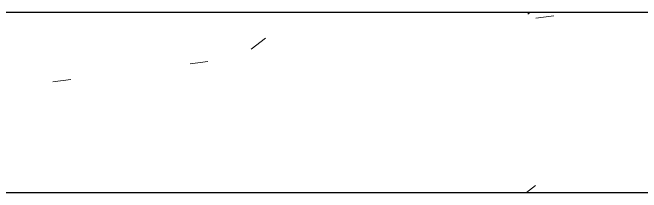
# Model space of a CAD drawing. Header units: millimetres. Extents: x 138979 to 257434, y 2210 to 57479.
# Drawn here: x 243897 to 244597, y 24842 to 25042 of the extents above; entities that cross this region are included whole.
import ezdxf

# ---------------------------------------------------------------- set-up
doc = ezdxf.new("R2010")
doc.units = ezdxf.units.MM
doc.layers.add('WALL-FILL-4', color=254, linetype='Continuous', lineweight=9)
doc.layers.add('WALL-RETCUT-1', color=1, linetype='Continuous', lineweight=25)

# ---------------------------------------------------------------- blocks, each defined once
blk = doc.blocks.new('Type E2')
at = {"layer": 'WALL-FILL-4'}
h = blk.add_hatch(dxfattribs=at)
h.set_pattern_fill('FP_118', color=256, scale=0.9999999999999998, angle=-399.9999999999894, style=0, pattern_type=2)
h.set_pattern_definition([(140.0000000000106, (210845.3344086234, 26719.04048369173), (38.25359748097591, 437.2423356398182), [45.71999999999999, -502.9199999999999]), (85.00000000001054, (210845.3344086234, 26719.04048369173), (-458.5367433592044, -84.58275246487906), [36.57599999999999, -402.3359999999999]), (190.4510000000106, (210848.5227646132, 26755.47774856072), (-420.2802474508454, 352.6619677193107), [38.8559999999999, -427.4159999999991]), (136.1840000000106, (210723.4149424185, 26719.04090436827), (100.9032807707382, 650.5898997999442), [68.57999999999996, -754.3799999999997]), (186.6360000000105, (210731.8230311268, 26773.25627676584), (-593.8263051682326, 569.7659014887122), [58.28399999999998, -641.1239999999999]), (81.18400000001063, (210723.4149424185, 26719.04090436827), (-593.8202659361501, 569.7724680655601), [54.86399999999985, -603.5039999999976]), (111.0000000000104, (210753.895019308, 26780.00053230207), (245.4366409230012, 363.875051478435), [45.71999999999993, -502.9199999999993]), (56.00000000001062, (210753.895019308, 26780.00053230207), (-442.0518042913678, 148.3252822270909), [36.57599999999993, -402.3359999999994]), (161.4510000000106, (210774.3484734914, 26810.32354199607), (-196.6114722966061, 512.2010140895474), [38.85599999999986, -427.4159999999988]), (127.5000000000106, (210845.3344086234, 26719.04048369173), (-202.9317907215856, 7.412779136772792), [20.11699999999995, -377.3419999999992, 20.11699999999995, -792.1749999999997]), (127.5000000000106, (210845.3344086234, 26719.04048369173), (-202.9317907215856, 7.412779136772792), [-417.5759999999999, -388.3149999999999, 20.11699999999995, -383.7429999999993]), (97.50000000001027, (210845.3344086234, 26719.04048369173), (-240.4330518590655, 160.3671524774819), [20.11699999999997, -212.7499999999998, 20.11699999999997, -522.1219999999988]), (97.50000000001027, (210845.3344086234, 26719.04048369173), (-240.4330518590655, 160.3671524774819), [-252.9839999999997, -368.1979999999995, 20.11699999999997, -133.8069999999997]), (57.5000000000106, (210845.3348075853, 26583.10025544092), (13.74909929522597, 325.4178302330252), [20.11699999999991, -132.2829999999993, 20.11699999999991, -1086.306999999994]), (57.5000000000106, (210845.3348075853, 26583.10025544092), (13.74909929522597, 325.4178302330252), [-172.5169999999993, -455.3709999999985, 20.11699999999991, -610.8189999999971]), (47.50000000001059, (210845.3353632924, 26522.13987955078), (-61.02439917698339, 355.5100278052479), [20.11699999999998, -178.0029999999998, 20.11699999999998, -743.7119999999994]), (47.50000000001059, (210845.3353632924, 26522.13987955078), (-61.02439917698339, 355.5100278052479), [-218.2369999999998, -295.6559999999997, 20.11699999999998, -427.9389999999997])])
h.paths.add_polyline_path([(210645.3346720126, 22544.05072894925), (210845.3346720126, 22544.0543638072), (210845.3349863852, 26969.03847853467), (210645.3349863852, 26969.03847853467)])
at = {"layer": 'WALL-RETCUT-1'}
blk.add_lwpolyline([(210845.334986388, 26969.03847853001), (210645.334986388, 26969.03847853001), (210645.3346720122, 22544.05254637823), (210845.3346720122, 22544.05254637823)], close=True, dxfattribs=at)

msp = doc.modelspace()

# ---------------------------------------------------------------- block references
at = {"color": 51, "true_color": 0xf8f6b0, "transparency": 33554559, "rotation": 90}
msp.add_blockref('Type E2', (268072.9739083257, -185803.1210471018), dxfattribs=at)

doc.saveas('drawing.dxf')
